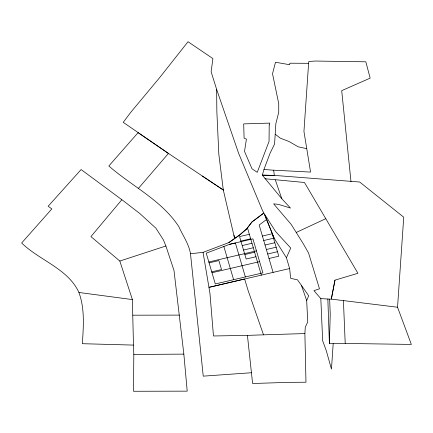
<?xml version="1.0" encoding="UTF-8"?>
<svg xmlns="http://www.w3.org/2000/svg" width="433" height="433" viewBox="0 0 433 433"><rect width="100%" height="100%" fill="white"/><g stroke="black" fill="none" stroke-linecap="round" stroke-linejoin="round"><path stroke-width="0.65" d="M133.813 354.443L133.521 391.27L187.213 391.151L183.846 354.124L173.985 270.463L165.893 245.998L163.365 239.817L155.907 228.202L139.956 213.653L123.827 201.183L81.117 169.552L48.15 206.243L51.83 208.912L21.65 243C39.338 260.325 68.165 268.736 78.914 292.475C84.949 308.978 83.428 326.52 82.367 343.699L133.467 345.096L133.813 354.443L183.846 354.124M397.543 307.235L343.418 300.589L345.215 343.483L329.41 343.721L330.238 314.169L329.637 299.138L320.821 298.613L313.941 290.646L319.494 288.795L308.545 253.002L303.197 243.627L291.257 224.494L273.634 203.851L278.435 204.365L290.478 208.073L281.786 198.698L262.295 175.127L274.311 175.397L359.677 182.022L403.735 217.193L397.543 307.235L411.35 344.43L345.198 343.439M273.688 170.229L263.951 169.476L270.03 153.336L274.576 144.027L275.864 123.605L278.744 112.32L278.728 103.628L272.525 73.745L275.491 62.244L289.623 64.712L289.872 63.213L308.605 63.31L308.832 61.481L315.37 61.037L365.825 61.811L370.155 78.135L341.707 90.654L350.984 181.606M203.055 252.363L209.945 293.276L213.469 335.976L247.422 335.386L252.601 383.514L287.831 382.366L305.969 382.215L304.886 333.572L305.292 327.164L307.744 321.99L306.683 300.545L301.39 285.298L297.509 279.842L290.646 278.338L289.628 268.53L286.424 257.711L274.181 238.28L263.87 213.052L251.968 221.988L246.561 229.019L239.135 235.368L228.808 242.615L203.055 252.363L190.493 253.738C188.907 243.92 182.829 235.628 178.861 226.708C161.693 200.279 132.033 186.277 108.835 165.996L138.095 132.66L168.448 153.455L138.279 188.55M333.188 343.661L331.467 369.127L326.282 350.698L322.655 340.749L320.821 298.613M308.605 63.31L303.944 131.453L310.569 172.08L273.667 170.185L274.333 175.435L262.317 175.17L263.968 169.519M334.963 280.2L331.332 299.133L329.637 299.138M306.683 300.545L308.697 295.782L301.39 285.298M286.424 257.711L290.732 248.049L275.599 231.514L264.552 214.156L274.186 238.285M121.765 199.851L90.93 236.597L119.827 261.045L132.379 299.576L133.467 345.096M266.512 219.52L259.172 225.03L273.088 272.389M228.803 242.621L234.626 238.529L223.304 189.979L218.833 154.337L216.852 111.622L216.646 89.409L211.125 71.786L212.912 58.607L188.03 41.73L159.55 77.756L130.609 112.499L123.221 122.333L168.426 153.412L223.304 189.979M296.232 232.461L325.778 218.687M119.827 261.045L165.893 245.998M249.348 234.296L239.563 236.58L246.161 259.015L255.941 256.737M240.883 241.067L250.669 238.783M262.409 236.045L272.195 233.76L278.787 256.201L269.001 258.485M229.512 244.364L235.384 242.994L245.359 276.941M242.204 245.554L251.984 243.27M263.729 240.531L273.51 238.253M243.519 250.041L253.305 247.757M265.045 245.018L274.831 242.74M208.836 261.97L256.444 250.864M209.101 262.869L218.881 260.585L221.523 269.559L211.737 271.843M244.84 254.528L254.626 252.25M266.365 249.505L276.151 247.227M267.686 253.998L277.466 251.714M212.002 272.741L259.611 261.635M289.628 268.53L208.998 287.344L244.623 278.993L248.125 290.57L263.518 334.833L304.886 333.572M251.589 372.726L203.239 376.147L190.493 253.738M247.422 335.386L263.518 334.833M132.899 315.192L179.419 315.11M264.996 178.732L304.459 182.488L357.929 273.277L334.942 280.156L331.315 299.089L343.439 300.632M78.914 292.475L132.379 299.576M306.748 148.665L298.267 146.836L288.963 141.488L280.238 138.143L275.339 134.273M202.271 176.052L223.32 190.022M275.366 179.987L281.786 198.698M216.646 89.409L238.637 153.358L262.506 210.562L263.849 213.009L251.941 221.945L246.577 229.062L239.157 235.406L234.605 238.486L234.036 235.092M247.465 227.893L261.348 275.128M223.866 246.501L233.62 279.68M329.41 343.721L327.841 298.986M269.212 124.926L269.045 141.412L257.251 172.339L251.995 168.778L244.521 151.415L246.415 139.128L244.098 138.181L243.692 123.892L269.813 123.102L269.212 124.926M229.847 244.239L206.249 253.164L215.298 283.956L262.907 272.85L252.915 238.859L229.847 244.239"/></g></svg>
